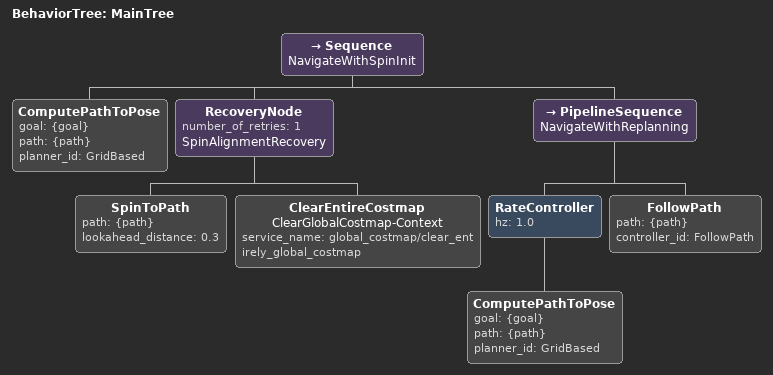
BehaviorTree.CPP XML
<root BTCPP_format="4" main_tree_to_execute="MainTree">
	<BehaviorTree ID="MainTree">
		<Sequence name="NavigateWithSpinInit">
			<!-- Step 1: Compute a path once -->
			<ComputePathToPose goal="{goal}" path="{path}" planner_id="GridBased"/>

			<!-- Step 2: Align with that path (atomic with RecoveryNode) -->
			<RecoveryNode number_of_retries="1" name="SpinAlignmentRecovery">
				<SpinToPath path="{path}" lookahead_distance="0.3"/>
				<ClearEntireCostmap name="ClearGlobalCostmap-Context" service_name="global_costmap/clear_entirely_global_costmap"/>
			</RecoveryNode>

			<!-- Step 3: Start continuous replanning + execution -->
			<PipelineSequence name="NavigateWithReplanning">
				<RateController hz="1.0">
					<ComputePathToPose goal="{goal}" path="{path}" planner_id="GridBased"/>
				</RateController>

				<FollowPath path="{path}" controller_id="FollowPath"/>

			</PipelineSequence>
		</Sequence>
	</BehaviorTree>
</root>
